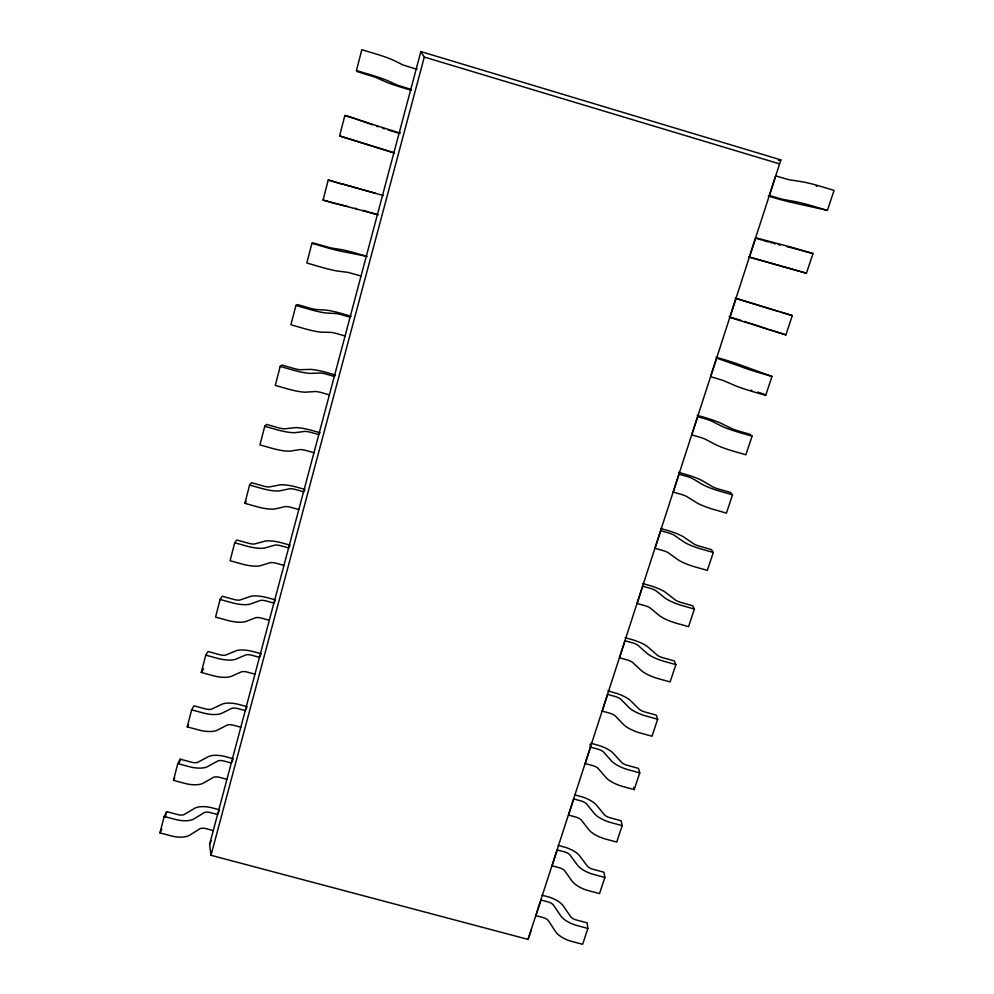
<?xml version="1.0" encoding="UTF-8"?>
<svg xmlns="http://www.w3.org/2000/svg" width="994" height="994" viewBox="0 0 994 994"><rect width="100%" height="100%" fill="white"/><g stroke="black" fill="none" stroke-linecap="round" stroke-linejoin="round"><path stroke-width="1.49" d="M213.275 830.574L205.944 828.623A6.039 2.771 12.4 0 0 199.695 828.872L189.755 835.134A17.569 8.076 11.7 0 1 171.303 835.917L159.935 832.897L164.172 816.447L166.694 811.638L178.609 814.794A6.076 2.721 11.9 0 0 184.002 814.62L195.309 807.948A17.457 7.828 12.5 0 1 210.591 807.476L219.599 809.861M226.93 779.333L219.537 777.345A6.088 2.572 12.8 0 0 213.288 777.445L203.435 783.086A17.718 7.517 12.2 0 1 184.934 783.421L173.478 780.352L177.789 763.603L180.225 759.18L192.24 762.386A6.126 2.522 12.4 0 0 197.632 762.348L208.852 756.384A17.606 7.256 13 0 1 224.159 756.285L233.242 758.695L231.279 763.007L223.874 761.019A6.101 2.51 13 0 0 217.611 761.069L207.783 766.511A17.768 7.331 12.4 0 1 189.282 766.697L177.789 763.603M240.821 727.21L233.366 725.198A6.138 2.373 13.2 0 0 227.104 725.135L217.351 730.143A17.867 6.921 12.7 0 1 198.812 730.006L187.257 726.875L191.643 709.853L193.992 705.815L206.106 709.082A6.175 2.323 12.8 0 0 211.511 709.169L222.619 703.926A17.755 6.66 13.4 0 1 237.951 704.212L247.108 706.672L245.245 710.611L237.777 708.585A6.15 2.311 13.4 0 0 231.503 708.474L221.774 713.27A17.917 6.734 12.8 0 1 203.236 712.984L191.643 709.853M254.949 674.205L247.431 672.143A6.188 2.162 13.6 0 0 241.157 671.932L231.503 676.268A18.016 6.312 13.1 0 1 212.927 675.647L201.285 672.478L205.746 655.133L208.007 651.505L220.208 654.835A6.225 2.112 13.3 0 0 225.638 655.071L236.634 650.573A17.904 6.051 13.7 0 1 251.991 651.256L261.211 653.766L259.446 657.32L251.917 655.257A6.212 2.1 13.7 0 0 245.63 654.984L236.013 659.109A18.066 6.113 13.3 0 1 217.425 658.326L205.746 655.133M275.562 599.941L266.268 597.394A18.066 5.417 14.1 0 0 250.886 596.288L240.001 600.003A6.275 1.889 13.7 0 1 234.572 599.63L222.258 596.238L220.109 599.457L215.561 617.1L227.303 620.331A18.178 5.678 13.5 0 0 245.916 621.449L255.458 617.796A6.25 1.951 14 0 1 261.745 618.181L269.312 620.268M290.161 545.184L280.793 542.587A18.215 4.759 14.4 0 0 265.386 541.059L254.626 543.966A6.337 1.653 14.1 0 1 249.183 543.432L236.771 539.99L234.721 542.761L230.086 560.728L241.927 564.02A18.327 5.02 13.9 0 0 260.577 565.648L270.008 562.716A6.299 1.727 14.3 0 1 276.307 563.275L283.936 565.4M298.821 509.562L291.13 507.4A6.349 1.491 14.6 0 0 284.806 506.667L275.5 508.853A18.488 4.336 14.3 0 1 256.825 506.679L244.884 503.337L249.593 485.047L251.544 482.724L264.056 486.24A6.386 1.416 14.5 0 0 269.511 486.923L280.134 484.848A18.377 4.075 14.7 0 1 295.566 486.824L305.021 489.458L303.555 491.769L295.839 489.595A6.374 1.416 14.7 0 0 289.527 488.799L280.258 490.75A18.551 4.125 14.5 0 1 261.571 488.414L249.593 485.047M320.143 432.75L310.613 430.067A18.551 3.367 15.1 0 0 295.156 427.644L284.669 428.849A6.449 1.168 14.8 0 1 279.202 427.992L266.591 424.426L264.752 426.277L259.943 444.902L271.996 448.306A18.662 3.628 14.7 0 0 290.695 451.027L299.89 449.611A6.411 1.242 15 0 1 306.202 450.531L313.967 452.73M280.184 366.413L292.36 369.892A18.886 2.659 15.2 0 0 311.097 373.384L320.118 373.011A6.486 0.907 15.4 0 1 326.442 374.191L334.295 376.44L335.525 375.036L325.92 372.303A18.712 2.634 15.4 0 0 310.451 369.395L300.101 369.706A6.511 0.919 15.2 0 1 294.634 368.687L281.911 365.046L280.184 366.413L275.288 385.386L287.44 388.853A18.836 2.895 15.1 0 0 306.164 392.145L315.222 391.524A6.473 0.994 15.3 0 1 321.559 392.642L329.374 394.879M351.193 316.278L341.501 313.483A18.886 1.864 15.7 0 0 326.02 310.103L315.819 309.482A6.573 0.646 15.6 0 1 310.339 308.289L297.504 304.586L295.901 305.431L290.919 324.765L303.17 328.293A19.01 2.137 15.5 0 0 321.932 332.182L330.853 332.394A6.523 0.733 15.6 0 1 337.19 333.711L345.067 335.984M311.917 243.306L324.305 246.922A19.246 1.093 15.9 0 0 343.092 251.631L367.134 256.452L357.38 253.607A19.06 1.081 16 0 0 341.861 249.718L330.555 247.854L313.396 242.983L311.917 243.306L306.835 263L319.198 266.591A19.184 1.342 15.8 0 0 337.972 271.101L348.298 272.443L361.058 276.009M335.525 203.733L323.062 200.067L328.231 180.001L342.669 184.25M394.68 153.151L339.588 135.929L344.868 115.478L357.48 119.23M411.429 90.317L401.439 87.323A19.557 1.205 16.9 0 1 385.908 81.968L375.086 77.122L357.579 71.742L356.448 70.549L361.816 49.7L374.552 53.527A19.805 1.503 17.1 0 1 393.388 60.236L403.142 65.02L416.188 69.108L399.464 131.879L400.184 132.5M165.277 817.093L166.694 811.638M179.156 763.342L180.225 759.18M531.318 929.812L528.05 939.405L211.001 855.3L209.61 844.341L399.19 132.873L344.868 115.478M528.05 939.405L780.886 159.91L420.86 51.576L416.461 68.089L417.045 69.269M211.001 855.3L424.289 57.056L420.86 51.576M589.989 744.32L590.535 747.115L585.217 763.541L592.523 765.529A6.101 2.1 19.2 0 1 598.264 768.573L606.005 777.544A17.718 6.101 19.7 0 0 622.94 786.527L634.197 789.596L639.763 772.897L638.546 768.399L626.754 765.156A6.126 2.038 19.5 0 1 621.784 762.572L612.801 752.731A17.656 5.877 19.1 0 0 598.686 745.401L590.97 743.264M587.889 928.433L582.596 944.3L571.612 941.38A17.283 7.815 21 0 1 555.46 931.502L548.526 920.891A5.952 2.696 20.4 0 0 543.047 917.537L535.903 915.636L540.972 900.03L548.129 901.931A5.964 2.634 20.2 0 1 553.633 905.261L560.641 915.71A17.32 7.641 20.9 0 0 576.868 925.489L587.889 928.433L587.094 922.842L575.576 919.748A5.976 2.634 20.9 0 1 570.842 916.903L562.778 905.223A17.221 7.604 20.2 0 0 549.309 897.147L542.016 895.172M604.886 877.466L599.506 893.606L588.423 890.649A17.42 7.269 20.6 0 1 572.022 881.057L564.828 870.968A6.001 2.497 20 0 0 559.262 867.712L552.068 865.786L557.212 849.907L564.43 851.846A6.014 2.435 19.8 0 1 570.022 855.064L577.303 864.991A17.47 7.082 20.4 0 0 593.791 874.484L604.886 877.466L603.954 872.235L592.349 869.091A6.026 2.448 20.4 0 1 587.541 866.333L579.179 855.238A17.358 7.045 19.8 0 0 565.499 847.397L558.143 845.397M622.182 825.629L616.702 842.055L605.532 839.035A17.569 6.697 20.1 0 1 588.87 829.741L581.415 820.199A6.051 2.311 19.6 0 0 575.75 817.056L568.506 815.092L573.737 798.94L581.005 800.915A6.063 2.236 19.5 0 1 586.696 804.034L594.238 813.403A17.619 6.511 20 0 0 610.987 822.597L622.182 825.629L621.101 820.758L609.409 817.565A6.076 2.236 20 0 1 604.514 814.894L595.853 804.419A17.507 6.473 19.5 0 0 581.95 796.828L574.544 794.79M657.668 719.234L652.002 736.231L640.658 733.112A17.867 5.479 19.3 0 1 623.437 724.44L615.423 716.065A6.15 1.889 18.9 0 0 609.571 713.133L602.215 711.095L607.62 694.396L615 696.434A6.175 1.826 18.8 0 1 620.877 699.341L628.991 707.529A17.917 5.281 19.2 0 0 646.299 716.09L657.668 719.234L656.288 715.121L644.41 711.828A6.175 1.826 19.2 0 1 639.353 709.331L630.059 700.161A17.805 5.256 18.8 0 0 615.708 693.104L607.93 690.929M675.883 664.626L670.118 681.921L658.674 678.753A18.016 4.846 18.9 0 1 641.18 670.416L632.855 662.65A6.212 1.665 18.5 0 0 626.916 659.83L619.498 657.767L625.015 640.77L632.445 642.845A6.225 1.603 18.4 0 1 638.421 645.64L646.821 653.207A18.066 4.647 18.8 0 0 664.427 661.432L675.883 664.626L674.342 660.923L662.364 657.568A6.225 1.603 18.8 0 1 657.233 655.17L647.603 646.696A17.954 4.61 18.4 0 0 633.016 639.9L625.176 637.701M694.421 609.036L688.544 626.655L677.026 623.424A18.178 4.187 18.5 0 1 659.221 615.435L650.61 608.303A6.262 1.441 18.2 0 0 644.572 605.594L637.092 603.495L642.696 586.212L650.188 588.324A6.275 1.367 18.1 0 1 656.264 590.995L664.974 597.916A18.227 3.976 18.4 0 0 682.866 605.793L694.421 609.036L692.719 605.756L680.641 602.352A6.287 1.367 18.4 0 1 675.423 600.053L665.446 592.287A18.116 3.951 18.1 0 0 650.623 585.789L642.733 583.54M713.294 552.453L707.318 570.382L695.701 567.102A18.339 3.504 18.1 0 1 677.597 559.473L668.664 552.999A6.312 1.205 17.9 0 0 662.526 550.415L654.996 548.278L660.699 530.684L668.254 532.834A6.337 1.131 17.8 0 1 674.417 535.381L683.45 541.643A18.389 3.28 18 0 0 701.652 549.16L713.294 552.453L711.418 549.607L699.242 546.141A6.337 1.131 18 0 1 693.936 543.954L683.611 536.922A18.277 3.255 17.8 0 0 668.54 530.721L660.575 528.448M732.516 494.85L726.428 513.103L714.711 509.76A18.501 2.783 17.8 0 1 696.297 502.504L687.04 496.714A6.374 0.957 17.6 0 0 680.803 494.254L673.211 492.092L679.014 474.188L686.63 476.362A6.386 0.882 17.5 0 1 692.905 478.785L702.261 484.351A18.551 2.56 17.7 0 0 720.762 491.483L732.516 494.85L730.466 492.452L718.19 488.936A6.399 0.882 17.7 0 1 712.785 486.849L702.087 480.587A18.439 2.547 17.5 0 0 686.767 474.697L678.74 472.386M752.085 436.18L745.873 454.78L734.069 451.375A18.675 2.05 17.4 0 1 715.345 444.504L705.752 439.423A6.424 0.708 17.3 0 0 699.403 437.099L691.749 434.887L697.651 416.66L705.33 418.884A6.449 0.621 17.2 0 1 711.716 421.17L721.408 426.016A18.724 1.814 17.3 0 0 740.232 432.763L752.085 436.18L749.849 434.254L737.473 430.675A6.449 0.621 17.3 0 1 731.982 428.712L720.911 423.233A18.6 1.802 17.2 0 0 705.33 417.666L697.241 415.318M772.015 376.44L760.062 372.949A18.898 1.044 16.9 0 1 740.915 366.612L716.637 358.113L710.623 376.664L723.147 380.453L734.728 385.448A18.849 1.28 17.1 0 0 753.787 391.909L765.691 395.376L772.015 376.44L740.058 364.86A18.774 1.031 16.9 0 0 724.216 359.629L716.053 357.244M778.389 311.47L735.97 298.486L729.844 317.384L785.881 334.866L792.305 315.57L776.463 310.737M806.432 273.226L812.993 253.569L791.373 247.22L755.651 237.765L749.414 257.011L806.432 273.226L748.544 256.974M827.393 210.405L834.065 190.376L821.814 186.698A19.445 1.466 15.8 0 0 801.624 181.691L788.664 179.641L775.693 175.913L769.344 195.52L782.266 199.247L795.088 201.596A19.383 1.18 15.9 0 1 815.167 206.752L827.393 210.405L793.237 202.764A19.246 1.18 16 0 1 776.637 198.502L768.3 196.004M209.61 844.341L211.175 840.688M219.09 811.017L217.549 814.521L210.206 812.558A6.051 2.709 12.5 0 0 203.956 812.769L194.041 818.845A17.619 7.902 11.9 0 1 175.565 819.478L164.172 816.447M159.935 832.897L161.836 829.207M275.003 600.985L273.897 603.097L266.305 600.997A6.262 1.876 14.1 0 0 260.006 600.55L250.5 603.979A18.227 5.479 13.7 0 1 231.888 602.699L220.109 599.457M173.478 780.352L174.708 778.078M187.257 726.875L188.438 724.8M289.639 546.091L288.595 547.918L280.942 545.781A6.312 1.653 14.4 0 0 274.642 545.172L265.249 547.868A18.377 4.808 14.1 0 1 246.599 546.066L234.721 542.761M201.285 672.478L203.559 668.714M244.884 503.337L246.201 501.697M778.377 160.295L780.886 159.91M323.062 200.067L378.229 214.841L369.979 212.418M382.516 195.445L383.386 195.532L343.303 184.25M812.993 253.569L796.828 249.183M347.788 206.541L342.184 205.236M787.086 246.698L792.603 248.015M780.302 245.096L778.215 244.574M355.131 208.268L356.461 208.616M773.804 243.418L775.395 243.841M816.26 186.114L816.919 186.288M341.19 204.975L338.792 204.304M793.684 248.301L796.169 248.997M639.763 772.897L628.494 769.803A17.768 5.902 19.5 0 1 611.459 760.919L603.644 752.135A6.113 2.038 19.1 0 0 597.854 749.128L590.535 747.115M770.387 242.474L772.139 242.958M362.897 210.38L368.414 211.958M318.788 434.614L311.01 432.415A6.424 1.168 15.1 0 0 304.686 431.433L295.541 432.601A18.712 3.404 14.8 0 1 276.829 429.694L264.752 426.277M768.586 241.964L763.019 240.362M350.074 317.21L342.172 314.924A6.548 0.646 15.7 0 0 335.823 313.545L326.951 313.073A19.06 1.889 15.6 0 1 308.19 308.985L295.901 305.431M373.172 192.699L341.675 183.778M757.577 392.096L761.889 393.363M336.506 203.646L337.475 203.932M735.212 298.101L775.817 310.538M780.265 312.029L792.305 315.57M373.533 192.637L375.098 193.097M328.231 180.001L340.743 183.679M729.149 316.85L741.015 320.354M750.88 390.157L751.812 390.431M339.588 135.929L393.91 152.703M756.074 238.299L761.479 239.902M358.275 119.889L361.22 120.783M424.289 57.056L779.433 163.848M356.448 70.549L369.134 74.351A19.743 1.218 17 0 1 387.971 80.849L397.786 85.285L410.795 89.323M388.107 129.965L399.923 133.482L399.19 132.873M768.847 329.499L785.881 334.866M744.593 321.447L746.308 321.981M382.69 128.288L384.442 128.835M767.616 329.126L765.529 328.455M747.935 322.491L749.476 322.975M362.437 121.156L364.4 121.815M750.905 323.435L753.377 324.255M376.676 126.337L377.993 126.772M765.119 328.318L754.235 324.541M365.196 122.1L372.315 124.772M763.33 393.773L765.691 395.376M633.6 787.298L634.197 789.596"/></g></svg>
